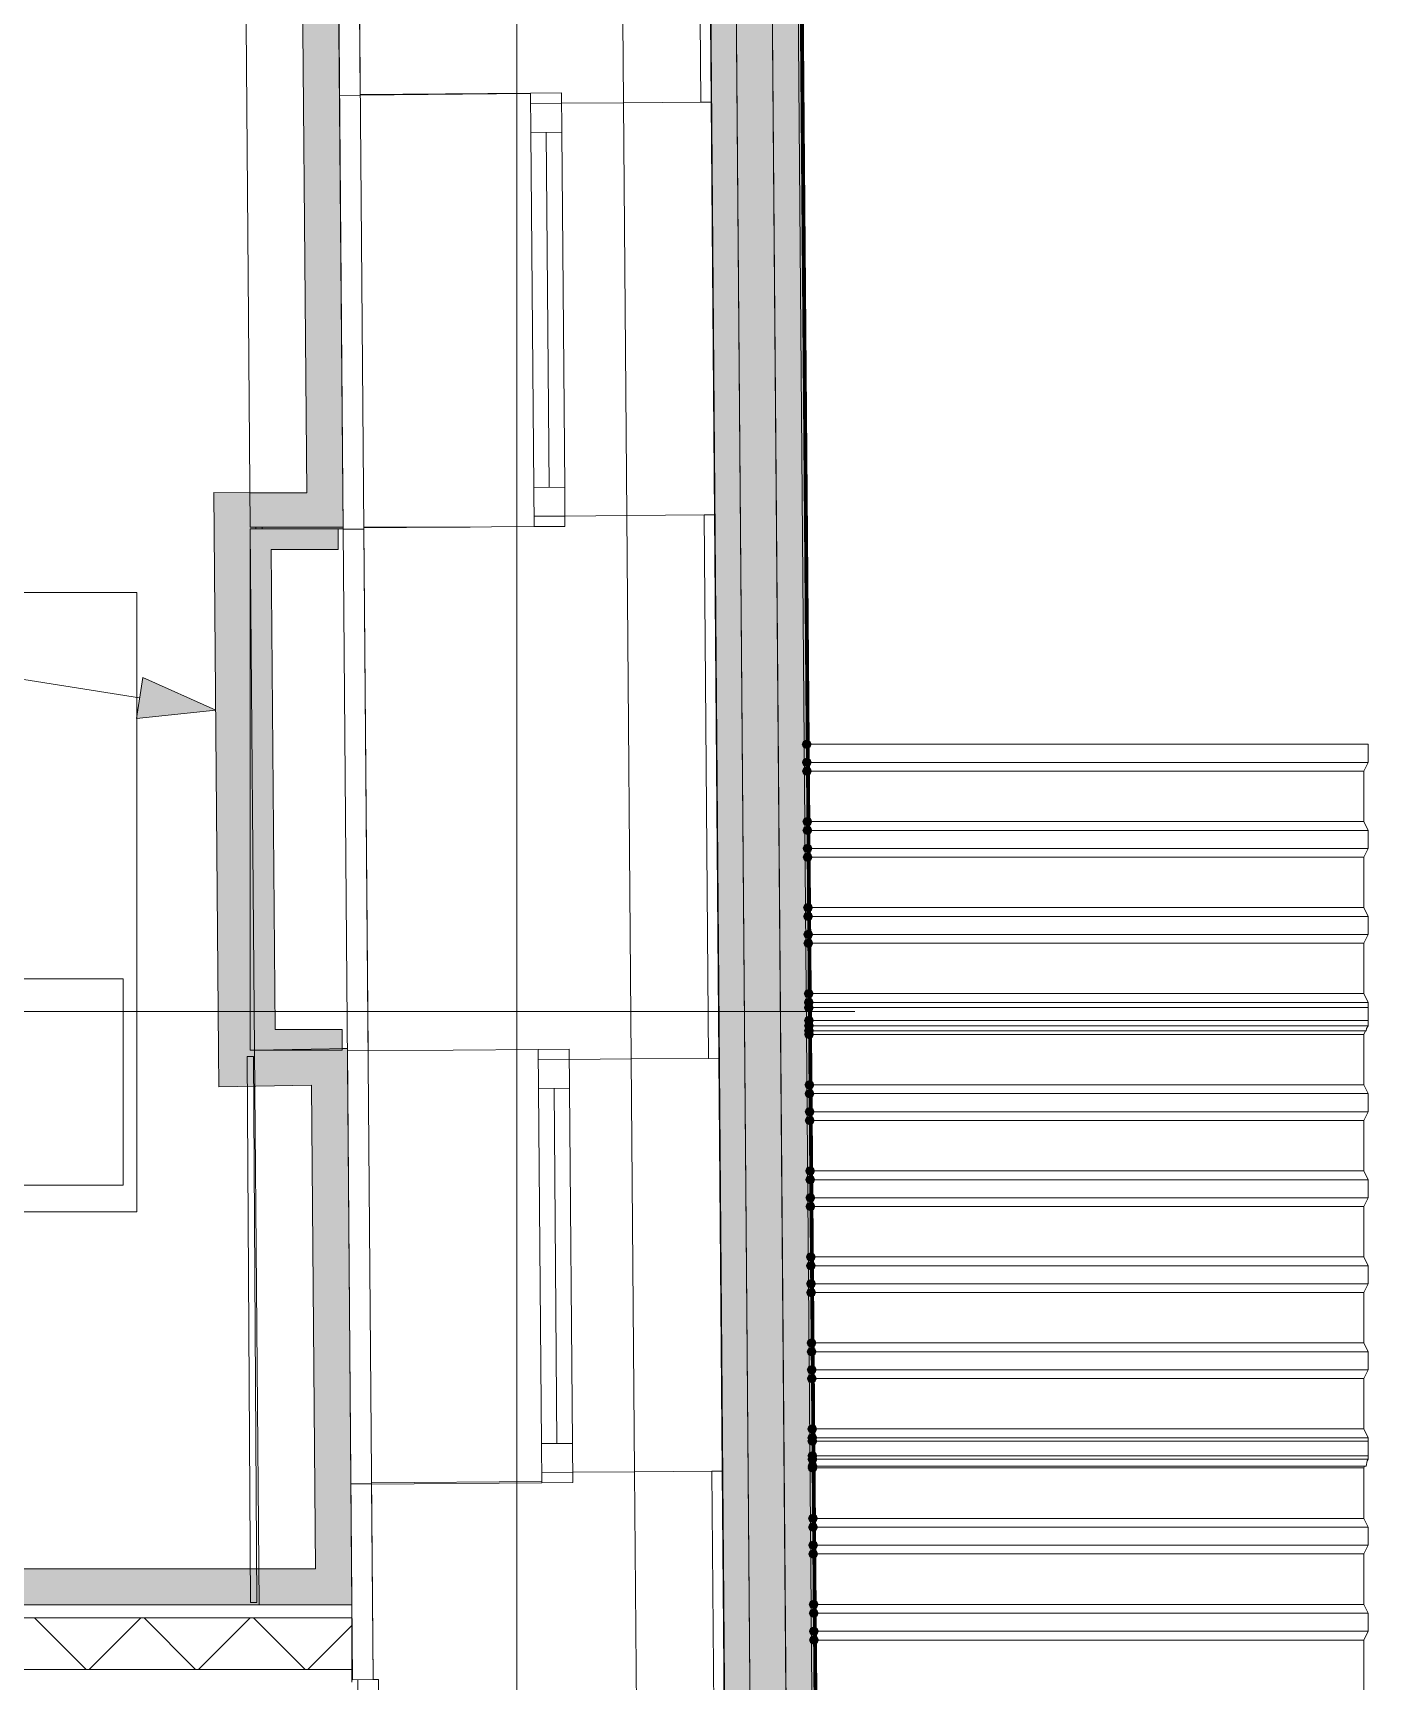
# Model space of a CAD drawing. Header units: millimetres. Extents: x 0 to 1189, y 0 to 841.
# Drawn here: x 847.8 to 873.68, y 404.4 to 436.33 of the extents above; entities that cross this region are included whole.
import ezdxf

# ---------------------------------------------------------------- set-up
doc = ezdxf.new("R2010")
doc.units = ezdxf.units.MM

msp = doc.modelspace()

# ---------------------------------------------------------------- hatches: boundary and pattern name
at = {"true_color": 0x3d3d3d}
h = msp.add_hatch(color=250, dxfattribs=at)
h.dxf.hatch_style = 2
h.paths.add_polyline_path([(860.531315, 487.063515), (862.317317, 487.077515), (862.554318, 457.84447), (862.368318, 457.91947), (862.146317, 457.91747), (861.953317, 457.82247), (861.812317, 457.64847), (861.761317, 457.42747), (861.809317, 457.225469), (861.949317, 457.042469), (862.154317, 456.942469), (862.376318, 456.944469), (862.560318, 457.035469), (863.228319, 374.519343), (863.047319, 374.604343), (862.820318, 374.602343), (862.627318, 374.509343), (862.465318, 374.318343), (862.426318, 374.142342), (861.445316, 374.134342)])
h = msp.add_hatch(color=250, dxfattribs=at)
h.dxf.hatch_style = 2
h.paths.add_polyline_path([(862.561318, 457.013469), (863.230319, 374.518343), (863.188319, 374.537343), (862.521318, 456.993469)])
at = {"true_color": 0xf1d696}
h = msp.add_hatch(color=41, dxfattribs=at)
h.dxf.hatch_style = 2
h.paths.add_polyline_path([(852.885303, 452.874463), (853.585304, 452.874463), (853.803304, 427.415424), (853.103303, 427.418424)])
h = msp.add_hatch(color=41, dxfattribs=at)
h.dxf.hatch_style = 2
h.paths.add_polyline_path([(851.304301, 427.426424), (852.004302, 427.423424), (852.009302, 426.723423)])
h = msp.add_hatch(color=41, dxfattribs=at)
h.dxf.hatch_style = 2
h.paths.add_polyline_path([(852.009302, 426.723423), (851.309301, 426.726423), (851.304301, 427.426424)])
h = msp.add_hatch(color=41, dxfattribs=at)
h.dxf.hatch_style = 2
h.paths.add_polyline_path([(853.103303, 427.418424), (853.109303, 426.718423), (852.009302, 426.723423), (852.004302, 427.423424)])
h = msp.add_hatch(color=41, dxfattribs=at)
h.dxf.hatch_style = 2
h.paths.add_polyline_path([(853.103303, 427.418424), (853.803304, 427.415424), (853.809304, 426.715423)])
h = msp.add_hatch(color=41, dxfattribs=at)
h.dxf.hatch_style = 2
h.paths.add_polyline_path([(853.809304, 426.715423), (853.109303, 426.718423), (853.103303, 427.418424)])
h = msp.add_hatch(color=41, dxfattribs=at)
h.dxf.hatch_style = 2
h.paths.add_polyline_path([(851.309301, 426.726423), (852.009302, 426.723423), (852.091302, 416.622407), (851.391301, 416.609407)])
h = msp.add_hatch(color=7)
h.dxf.hatch_style = 2
h.paths.add_polyline_path([(852.491302, 416.622407), (852.091302, 416.622407), (852.009302, 426.723423), (852.409302, 426.723423)])
h = msp.add_hatch(color=7)
h.dxf.hatch_style = 2
h.paths.add_polyline_path([(853.714304, 426.323422), (852.412302, 426.323422), (852.409302, 426.723423), (853.714304, 426.723423)])
at = {"true_color": 0x0077b0}
h = msp.add_hatch(color=144, dxfattribs=at)
h.dxf.hatch_style = 2
h.paths.add_polyline_path([(851.338301, 423.211417), (849.801298, 423.050417), (849.926298, 423.840418)])
h = msp.add_hatch(color=7)
h.dxf.hatch_style = 2
h.paths.add_polyline_path([(862.787318, 422.637416), (862.723756, 422.610979), (862.697318, 422.547416), (862.723756, 422.483854), (862.787318, 422.457416), (862.800318, 422.457416), (862.863881, 422.483854), (862.890318, 422.547416), (862.863881, 422.610979), (862.800318, 422.637416)])
h = msp.add_hatch(color=7)
h.dxf.hatch_style = 2
h.paths.add_polyline_path([(862.790318, 422.287416), (862.726756, 422.260978), (862.700318, 422.197416), (862.726756, 422.133853), (862.790318, 422.107416), (862.802318, 422.107416), (862.865881, 422.133853), (862.892318, 422.197416), (862.865881, 422.260978), (862.802318, 422.287416)])
h = msp.add_hatch(color=7)
h.dxf.hatch_style = 2
h.paths.add_polyline_path([(862.792318, 422.117416), (862.728756, 422.090978), (862.702318, 422.027415), (862.728756, 421.963853), (862.792318, 421.937415), (862.804318, 421.937415), (862.867881, 421.963853), (862.894318, 422.027415), (862.867881, 422.090978), (862.804318, 422.117416)])
h = msp.add_hatch(color=7)
h.dxf.hatch_style = 2
h.paths.add_polyline_path([(862.800318, 421.140414), (862.736756, 421.113977), (862.710318, 421.050414), (862.736756, 420.986851), (862.800318, 420.960414), (862.812318, 420.960414), (862.875881, 420.986851), (862.902318, 421.050414), (862.875881, 421.113977), (862.812318, 421.140414)])
h = msp.add_hatch(color=7)
h.dxf.hatch_style = 2
h.paths.add_polyline_path([(862.801318, 420.970414), (862.737756, 420.943976), (862.711318, 420.880414), (862.737756, 420.816851), (862.801318, 420.790414), (862.813318, 420.790414), (862.876881, 420.816851), (862.903318, 420.880414), (862.876881, 420.943976), (862.813318, 420.970414)])
h = msp.add_hatch(color=7)
h.dxf.hatch_style = 2
h.paths.add_polyline_path([(862.804318, 420.620413), (862.740756, 420.593976), (862.714318, 420.530413), (862.740756, 420.466851), (862.804318, 420.440413), (862.816318, 420.440413), (862.879881, 420.466851), (862.906318, 420.530413), (862.879881, 420.593976), (862.816318, 420.620413)])
h = msp.add_hatch(color=7)
h.dxf.hatch_style = 2
h.paths.add_polyline_path([(862.805318, 420.450413), (862.741756, 420.423976), (862.715318, 420.360413), (862.741756, 420.29685), (862.805318, 420.270413), (862.817318, 420.270413), (862.880881, 420.29685), (862.907318, 420.360413), (862.880881, 420.423976), (862.817318, 420.450413)])
h = msp.add_hatch(color=7)
h.dxf.hatch_style = 2
h.paths.add_polyline_path([(862.813318, 419.473412), (862.749756, 419.446974), (862.723318, 419.383411), (862.749756, 419.319849), (862.813318, 419.293411), (862.825318, 419.293411), (862.888881, 419.319849), (862.915318, 419.383411), (862.888881, 419.446974), (862.825318, 419.473412)])
h = msp.add_hatch(color=7)
h.dxf.hatch_style = 2
h.paths.add_polyline_path([(862.814318, 419.303411), (862.750756, 419.276974), (862.724318, 419.213411), (862.750756, 419.149849), (862.814318, 419.123411), (862.827318, 419.123411), (862.890881, 419.149849), (862.917318, 419.213411), (862.890881, 419.276974), (862.827318, 419.303411)])
h = msp.add_hatch(color=7)
h.dxf.hatch_style = 2
h.paths.add_polyline_path([(862.817318, 418.953411), (862.753756, 418.926973), (862.727318, 418.863411), (862.753756, 418.799848), (862.817318, 418.77341), (862.829318, 418.77341), (862.892881, 418.799848), (862.919318, 418.863411), (862.892881, 418.926973), (862.829318, 418.953411)])
h = msp.add_hatch(color=7)
h.dxf.hatch_style = 2
h.paths.add_polyline_path([(862.819318, 418.783411), (862.755756, 418.756973), (862.729318, 418.69341), (862.755756, 418.629848), (862.819318, 418.60341), (862.831318, 418.60341), (862.894881, 418.629848), (862.921318, 418.69341), (862.894881, 418.756973), (862.831318, 418.783411)])
h = msp.add_hatch(color=7)
h.dxf.hatch_style = 2
h.paths.add_polyline_path([(862.827318, 417.806409), (862.763756, 417.779971), (862.737318, 417.716409), (862.763756, 417.652846), (862.827318, 417.626409), (862.839318, 417.626409), (862.902881, 417.652846), (862.929318, 417.716409), (862.902881, 417.779971), (862.839318, 417.806409)])
h = msp.add_hatch(color=7)
h.dxf.hatch_style = 2
h.paths.add_polyline_path([(862.840318, 417.456408), (862.903881, 417.482846), (862.930318, 417.546409), (862.903881, 417.609971), (862.840318, 417.636409), (862.828318, 417.636409), (862.764756, 417.609971), (862.738318, 417.546409), (862.764756, 417.482846), (862.828318, 417.456408)])
h = msp.add_hatch(color=7)
h.dxf.hatch_style = 2
h.paths.add_polyline_path([(862.829318, 417.535409), (862.765756, 417.508971), (862.739318, 417.445408), (862.765756, 417.381846), (862.829318, 417.355408), (862.841318, 417.355408), (862.904881, 417.381846), (862.931318, 417.445408), (862.904881, 417.508971), (862.841318, 417.535409)])
h = msp.add_hatch(color=7)
h.dxf.hatch_style = 2
h.paths.add_polyline_path([(862.843318, 417.106408), (862.906881, 417.132845), (862.933318, 417.196408), (862.906881, 417.259971), (862.843318, 417.286408), (862.831318, 417.286408), (862.767756, 417.259971), (862.741318, 417.196408), (862.767756, 417.132845), (862.831318, 417.106408)])
h = msp.add_hatch(color=7)
h.dxf.hatch_style = 2
h.paths.add_polyline_path([(862.832318, 417.185408), (862.768756, 417.158971), (862.742318, 417.095408), (862.768756, 417.031845), (862.832318, 417.005408), (862.844318, 417.005408), (862.907881, 417.031845), (862.934318, 417.095408), (862.907881, 417.158971), (862.844318, 417.185408)])
h = msp.add_hatch(color=7)
h.dxf.hatch_style = 2
h.paths.add_polyline_path([(862.844318, 416.906408), (862.907881, 416.932845), (862.934318, 416.996408), (862.907881, 417.05997), (862.844318, 417.086408), (862.832318, 417.086408), (862.768756, 417.05997), (862.742318, 416.996408), (862.768756, 416.932845), (862.832318, 416.906408)])
h = msp.add_hatch(color=7)
h.dxf.hatch_style = 2
h.paths.add_polyline_path([(853.788304, 416.622407), (852.491302, 416.622407), (852.488302, 417.022408), (853.788304, 417.022408)])
h = msp.add_hatch(color=7)
h.dxf.hatch_style = 2
h.paths.add_polyline_path([(862.833318, 417.015408), (862.769756, 416.98897), (862.743318, 416.925408), (862.769756, 416.861845), (862.833318, 416.835408), (862.845318, 416.835408), (862.908881, 416.861845), (862.935318, 416.925408), (862.908881, 416.98897), (862.845318, 417.015408)])
at = {"true_color": 0xf1d696}
h = msp.add_hatch(color=41, dxfattribs=at)
h.dxf.hatch_style = 2
h.paths.add_polyline_path([(852.091302, 416.622407), (851.397301, 415.909406), (851.391301, 416.609407)])
h = msp.add_hatch(color=41, dxfattribs=at)
h.dxf.hatch_style = 2
h.paths.add_polyline_path([(852.091302, 416.622407), (852.097302, 415.922406), (851.397301, 415.909406)])
h = msp.add_hatch(color=41, dxfattribs=at)
h.dxf.hatch_style = 2
h.paths.add_polyline_path([(852.091302, 416.622407), (853.191303, 416.643407), (853.196303, 415.943406), (852.097302, 415.922406)])
h = msp.add_hatch(color=41, dxfattribs=at)
h.dxf.hatch_style = 2
h.paths.add_polyline_path([(853.191303, 416.643407), (853.891305, 416.656407), (853.196303, 415.943406)])
h = msp.add_hatch(color=41, dxfattribs=at)
h.dxf.hatch_style = 2
h.paths.add_polyline_path([(853.891305, 416.656407), (853.896305, 415.956406), (853.196303, 415.943406)])
h = msp.add_hatch(color=41, dxfattribs=at)
h.dxf.hatch_style = 2
h.paths.add_polyline_path([(853.196303, 415.943406), (853.896305, 415.956406), (853.972305, 406.571392), (853.272304, 406.571392)])
h = msp.add_hatch(color=7)
h.dxf.hatch_style = 2
h.paths.add_polyline_path([(862.841318, 416.038406), (862.777756, 416.011969), (862.751318, 415.948406), (862.777756, 415.884844), (862.841318, 415.858406), (862.853318, 415.858406), (862.916881, 415.884844), (862.943318, 415.948406), (862.916881, 416.011969), (862.853318, 416.038406)])
h = msp.add_hatch(color=7)
h.dxf.hatch_style = 2
h.paths.add_polyline_path([(862.842318, 415.868406), (862.778756, 415.841969), (862.752318, 415.778406), (862.778756, 415.714843), (862.842318, 415.688406), (862.854318, 415.688406), (862.917881, 415.714843), (862.944318, 415.778406), (862.917881, 415.841969), (862.854318, 415.868406)])
h = msp.add_hatch(color=7)
h.dxf.hatch_style = 2
h.paths.add_polyline_path([(862.845318, 415.518406), (862.781756, 415.491968), (862.755318, 415.428405), (862.781756, 415.364843), (862.845318, 415.338405), (862.857318, 415.338405), (862.920881, 415.364843), (862.947318, 415.428405), (862.920881, 415.491968), (862.857318, 415.518406)])
h = msp.add_hatch(color=7)
h.dxf.hatch_style = 2
h.paths.add_polyline_path([(862.846318, 415.348405), (862.782756, 415.321968), (862.756318, 415.258405), (862.782756, 415.194843), (862.846318, 415.168405), (862.859318, 415.168405), (862.922881, 415.194843), (862.949318, 415.258405), (862.922881, 415.321968), (862.859318, 415.348405)])
h = msp.add_hatch(color=7)
h.dxf.hatch_style = 2
h.paths.add_polyline_path([(862.854318, 414.371404), (862.790756, 414.344966), (862.764318, 414.281404), (862.790756, 414.217841), (862.854318, 414.191403), (862.866318, 414.191403), (862.929881, 414.217841), (862.956318, 414.281404), (862.929881, 414.344966), (862.866318, 414.371404)])
h = msp.add_hatch(color=7)
h.dxf.hatch_style = 2
h.paths.add_polyline_path([(862.856318, 414.201404), (862.792756, 414.174966), (862.766318, 414.111403), (862.792756, 414.047841), (862.856318, 414.021403), (862.868318, 414.021403), (862.931881, 414.047841), (862.958318, 414.111403), (862.931881, 414.174966), (862.868318, 414.201404)])
h = msp.add_hatch(color=7)
h.dxf.hatch_style = 2
h.paths.add_polyline_path([(862.859318, 413.851403), (862.795756, 413.824965), (862.769318, 413.761403), (862.795756, 413.69784), (862.859318, 413.671403), (862.871318, 413.671403), (862.934881, 413.69784), (862.961318, 413.761403), (862.934881, 413.824965), (862.871318, 413.851403)])
h = msp.add_hatch(color=7)
h.dxf.hatch_style = 2
h.paths.add_polyline_path([(862.860318, 413.681403), (862.796756, 413.654965), (862.770318, 413.591403), (862.796756, 413.52784), (862.860318, 413.501402), (862.872318, 413.501402), (862.935881, 413.52784), (862.962318, 413.591403), (862.935881, 413.654965), (862.872318, 413.681403)])
h = msp.add_hatch(color=7)
h.dxf.hatch_style = 2
h.paths.add_polyline_path([(862.868318, 412.704401), (862.804756, 412.677964), (862.778318, 412.614401), (862.804756, 412.550838), (862.868318, 412.524401), (862.880318, 412.524401), (862.943881, 412.550838), (862.970318, 412.614401), (862.943881, 412.677964), (862.880318, 412.704401)])
h = msp.add_hatch(color=7)
h.dxf.hatch_style = 2
h.paths.add_polyline_path([(862.869318, 412.534401), (862.805756, 412.507963), (862.779318, 412.444401), (862.805756, 412.380838), (862.869318, 412.354401), (862.881318, 412.354401), (862.944881, 412.380838), (862.971318, 412.444401), (862.944881, 412.507963), (862.881318, 412.534401)])
h = msp.add_hatch(color=7)
h.dxf.hatch_style = 2
h.paths.add_polyline_path([(862.872318, 412.1844), (862.808756, 412.157963), (862.782318, 412.0944), (862.808756, 412.030838), (862.872318, 412.0044), (862.884318, 412.0044), (862.947881, 412.030838), (862.974318, 412.0944), (862.947881, 412.157963), (862.884318, 412.1844)])
h = msp.add_hatch(color=7)
h.dxf.hatch_style = 2
h.paths.add_polyline_path([(862.873318, 412.0144), (862.809756, 411.987963), (862.783318, 411.9244), (862.809756, 411.860837), (862.873318, 411.8344), (862.886318, 411.8344), (862.949881, 411.860837), (862.976318, 411.9244), (862.949881, 411.987963), (862.886318, 412.0144)])
h = msp.add_hatch(color=7)
h.dxf.hatch_style = 2
h.paths.add_polyline_path([(862.881318, 411.037399), (862.817756, 411.010961), (862.791318, 410.947399), (862.817756, 410.883836), (862.881318, 410.857398), (862.893318, 410.857398), (862.956881, 410.883836), (862.983318, 410.947399), (862.956881, 411.010961), (862.893318, 411.037399)])
h = msp.add_hatch(color=7)
h.dxf.hatch_style = 2
h.paths.add_polyline_path([(862.883318, 410.867398), (862.819756, 410.840961), (862.793318, 410.777398), (862.819756, 410.713836), (862.883318, 410.687398), (862.895318, 410.687398), (862.958881, 410.713836), (862.985318, 410.777398), (862.958881, 410.840961), (862.895318, 410.867398)])
h = msp.add_hatch(color=7)
h.dxf.hatch_style = 2
h.paths.add_polyline_path([(862.885318, 410.517398), (862.821756, 410.49096), (862.795318, 410.427398), (862.821756, 410.363835), (862.885318, 410.337398), (862.898318, 410.337398), (862.961881, 410.363835), (862.988318, 410.427398), (862.961881, 410.49096), (862.898318, 410.517398)])
h = msp.add_hatch(color=7)
h.dxf.hatch_style = 2
h.paths.add_polyline_path([(862.887318, 410.347398), (862.823756, 410.32096), (862.797318, 410.257397), (862.823756, 410.193835), (862.887318, 410.167397), (862.899318, 410.167397), (862.962881, 410.193835), (862.989318, 410.257397), (862.962881, 410.32096), (862.899318, 410.347398)])
h = msp.add_hatch(color=7)
h.dxf.hatch_style = 2
h.paths.add_polyline_path([(862.895318, 409.370396), (862.831756, 409.343959), (862.805318, 409.280396), (862.831756, 409.216833), (862.895318, 409.190396), (862.907318, 409.190396), (862.970881, 409.216833), (862.997318, 409.280396), (862.970881, 409.343959), (862.907318, 409.370396)])
h = msp.add_hatch(color=7)
h.dxf.hatch_style = 2
h.paths.add_polyline_path([(862.908318, 409.020396), (862.971881, 409.046833), (862.998318, 409.110396), (862.971881, 409.173958), (862.908318, 409.200396), (862.896318, 409.200396), (862.832756, 409.173958), (862.806318, 409.110396), (862.832756, 409.046833), (862.896318, 409.020396)])
h = msp.add_hatch(color=7)
h.dxf.hatch_style = 2
h.paths.add_polyline_path([(862.897318, 409.135396), (862.833756, 409.108958), (862.807318, 409.045396), (862.833756, 408.981833), (862.897318, 408.955395), (862.909318, 408.955395), (862.972881, 408.981833), (862.999318, 409.045396), (862.972881, 409.108958), (862.909318, 409.135396)])
h = msp.add_hatch(color=7)
h.dxf.hatch_style = 2
h.paths.add_polyline_path([(862.911318, 408.670395), (862.974881, 408.696833), (863.001318, 408.760395), (862.974881, 408.823958), (862.911318, 408.850395), (862.899318, 408.850395), (862.835756, 408.823958), (862.809318, 408.760395), (862.835756, 408.696833), (862.899318, 408.670395)])
h = msp.add_hatch(color=7)
h.dxf.hatch_style = 2
h.paths.add_polyline_path([(862.899318, 408.785395), (862.835756, 408.758958), (862.809318, 408.695395), (862.835756, 408.631832), (862.899318, 408.605395), (862.912318, 408.605395), (862.975881, 408.631832), (863.002318, 408.695395), (862.975881, 408.758958), (862.912318, 408.785395)])
h = msp.add_hatch(color=7)
h.dxf.hatch_style = 2
h.paths.add_polyline_path([(862.913318, 408.470395), (862.976881, 408.496832), (863.003318, 408.560395), (862.976881, 408.623957), (862.913318, 408.650395), (862.901318, 408.650395), (862.837756, 408.623957), (862.811318, 408.560395), (862.837756, 408.496832), (862.901318, 408.470395)])
h = msp.add_hatch(color=7)
h.dxf.hatch_style = 2
h.paths.add_polyline_path([(862.901318, 408.615395), (862.837756, 408.588957), (862.811318, 408.525395), (862.837756, 408.461832), (862.901318, 408.435395), (862.913318, 408.435395), (862.976881, 408.461832), (863.003318, 408.525395), (862.976881, 408.588957), (862.913318, 408.615395)])
h = msp.add_hatch(color=7)
h.dxf.hatch_style = 2
h.paths.add_polyline_path([(862.909318, 407.638393), (862.845756, 407.611956), (862.819318, 407.548393), (862.845756, 407.484831), (862.909318, 407.458393), (862.921318, 407.458393), (862.984881, 407.484831), (863.011318, 407.548393), (862.984881, 407.611956), (862.921318, 407.638393)])
h = msp.add_hatch(color=7)
h.dxf.hatch_style = 2
h.paths.add_polyline_path([(862.910318, 407.468393), (862.846756, 407.441956), (862.820318, 407.378393), (862.846756, 407.31483), (862.910318, 407.288393), (862.922318, 407.288393), (862.985881, 407.31483), (863.012318, 407.378393), (862.985881, 407.441956), (862.922318, 407.468393)])
h = msp.add_hatch(color=7)
h.dxf.hatch_style = 2
h.paths.add_polyline_path([(862.913318, 407.118393), (862.849756, 407.091955), (862.823318, 407.028393), (862.849756, 406.96483), (862.913318, 406.938392), (862.925318, 406.938392), (862.988881, 406.96483), (863.015318, 407.028393), (862.988881, 407.091955), (862.925318, 407.118393)])
h = msp.add_hatch(color=7)
h.dxf.hatch_style = 2
h.paths.add_polyline_path([(862.914318, 406.948392), (862.850756, 406.921955), (862.824318, 406.858392), (862.850756, 406.79483), (862.914318, 406.768392), (862.926318, 406.768392), (862.989881, 406.79483), (863.016318, 406.858392), (862.989881, 406.921955), (862.926318, 406.948392)])
h = msp.add_hatch(color=41, dxfattribs=at)
h.dxf.hatch_style = 2
h.paths.add_polyline_path([(853.272304, 406.571392), (853.278304, 405.871391), (795.727216, 405.871391), (795.727216, 406.571392)])
h = msp.add_hatch(color=41, dxfattribs=at)
h.dxf.hatch_style = 2
h.paths.add_polyline_path([(853.272304, 406.571392), (853.972305, 406.571392), (853.978305, 405.871391)])
h = msp.add_hatch(color=41, dxfattribs=at)
h.dxf.hatch_style = 2
h.paths.add_polyline_path([(853.978305, 405.871391), (853.278304, 405.871391), (853.272304, 406.571392)])
h = msp.add_hatch(color=7)
h.dxf.hatch_style = 2
h.paths.add_polyline_path([(862.922318, 405.971391), (862.858756, 405.944953), (862.832318, 405.881391), (862.858756, 405.817828), (862.922318, 405.791391), (862.934318, 405.791391), (862.997881, 405.817828), (863.024319, 405.881391), (862.997881, 405.944953), (862.934318, 405.971391)])
h = msp.add_hatch(color=7)
h.dxf.hatch_style = 2
h.paths.add_polyline_path([(862.924318, 405.801391), (862.860756, 405.774953), (862.834318, 405.711391), (862.860756, 405.647828), (862.924318, 405.62139), (862.936318, 405.62139), (862.999881, 405.647828), (863.026319, 405.711391), (862.999881, 405.774953), (862.936318, 405.801391)])
h = msp.add_hatch(color=7)
h.dxf.hatch_style = 2
h.paths.add_polyline_path([(862.926318, 405.45139), (862.862756, 405.424953), (862.836318, 405.36139), (862.862756, 405.297827), (862.926318, 405.27139), (862.939318, 405.27139), (863.002881, 405.297827), (863.029319, 405.36139), (863.002881, 405.424953), (862.939318, 405.45139)])
h = msp.add_hatch(color=7)
h.dxf.hatch_style = 2
h.paths.add_polyline_path([(862.928318, 405.28139), (862.864756, 405.254952), (862.838318, 405.19139), (862.864756, 405.127827), (862.928318, 405.10139), (862.940318, 405.10139), (863.003881, 405.127827), (863.030319, 405.19139), (863.003881, 405.254952), (862.940318, 405.28139)])

# ---------------------------------------------------------------- linework, layer by layer
at = {"color": 7, "lineweight": 0}
for points in [[(857.17331, 237.628134), (857.17331, 717.840867)], [(859.968314, 617.281714), (861.935317, 374.135342)], [(853.307304, 488.800517), (853.990305, 404.421389)], [(854.390305, 404.424389), (853.707304, 488.803517)], [(861.435316, 374.132342), (860.513315, 488.071516)], [(860.531315, 487.063515), (861.445316, 374.132342)], [(860.531315, 487.063515), (861.445316, 374.132342)], [(861.935317, 374.135342), (861.021315, 487.066515)], [(861.964317, 457.032469), (862.632318, 374.512343)], [(862.631318, 374.512343), (861.964317, 457.032469)], [(862.521318, 456.993469), (863.188319, 374.537343)], [(862.524318, 456.995469), (863.191319, 374.536343)], [(862.528318, 456.997469), (863.195319, 374.534343)], [(862.545318, 456.997469), (863.212319, 374.526343)], [(862.548318, 457.028469), (863.215319, 374.525343)], [(862.550318, 456.997469), (863.217319, 374.524343)], [(862.551318, 456.997469), (863.218319, 374.523343)], [(862.560318, 457.035469), (863.228319, 374.519343)], [(862.563318, 457.014469), (863.230319, 374.518343)], [(862.464318, 456.987469), (863.131319, 374.564343)], [(862.509318, 456.988469), (863.176319, 374.543343)], [(851.792301, 453.574464), (852.009302, 426.755423)], [(853.803304, 427.415424), (853.579304, 453.574464)], [(852.885303, 452.874463), (853.103303, 427.418424)], [(854.060305, 445.178451), (854.141305, 435.138435)], [(859.243313, 434.980435), (859.158313, 445.419451)], [(860.658315, 445.431451), (860.743315, 434.992435)], [(860.743315, 434.992435), (860.658315, 445.431451)], [(860.943315, 434.993435), (860.858315, 445.433451)], [(854.141305, 435.118435), (853.741304, 435.115435)], [(854.141305, 435.138435), (857.44131, 435.165436)], [(857.44131, 435.155436), (854.141305, 435.128435)], [(857.44131, 435.165436), (858.041311, 435.170436)], [(858.041311, 435.170436), (857.44131, 435.165436)], [(857.44731, 434.405434), (857.44131, 435.165436)], [(857.44131, 435.165436), (857.44731, 434.405434)], [(857.44331, 434.965435), (858.043311, 434.970435)], [(858.041311, 435.170436), (858.047311, 434.410434)], [(858.047311, 434.410434), (858.041311, 435.170436)], [(858.043311, 434.970435), (859.243313, 434.980435)], [(859.243313, 434.980435), (860.743315, 434.992435)], [(859.243313, 434.980435), (859.307313, 426.980423)], [(860.743315, 434.992435), (860.943315, 434.993435)], [(861.007315, 426.994423), (860.943315, 434.993435)], [(860.943315, 434.993435), (861.007315, 426.994423)], [(858.047311, 434.410434), (857.44731, 434.405434)], [(857.50331, 427.525424), (857.44731, 434.405434)], [(857.74731, 434.408434), (857.803311, 427.528424)], [(858.047311, 434.410434), (858.103311, 427.530424)], [(851.304301, 427.426424), (852.004302, 427.423424)], [(851.304301, 427.426424), (851.391301, 416.609407)], [(853.103303, 427.418424), (852.004302, 427.423424)], [(853.809304, 426.715423), (853.803304, 427.415424)], [(858.103311, 427.530424), (857.50331, 427.525424)], [(857.50331, 427.525424), (857.50931, 426.765423)], [(857.50331, 427.525424), (857.50931, 426.765423)], [(858.109311, 426.770423), (858.103311, 427.530424)], [(858.109311, 426.770423), (858.103311, 427.530424)], [(859.307313, 426.980423), (858.107311, 426.970423)], [(860.807315, 426.992423), (859.307313, 426.980423)], [(859.393313, 416.450407), (859.307313, 426.980423)], [(861.007315, 426.994423), (860.807315, 426.992423)], [(860.807315, 426.992423), (860.892315, 416.462407)], [(860.892315, 416.462407), (860.807315, 426.992423)], [(861.092316, 416.464407), (861.007315, 426.994423)], [(852.009302, 426.755423), (853.809304, 426.755423)], [(852.009302, 426.723423), (852.091302, 416.622407)], [(853.714304, 426.723423), (852.009302, 426.723423)], [(852.091302, 416.622407), (852.009302, 426.723423)], [(852.009302, 426.723423), (853.809304, 426.715423)], [(852.009302, 416.622407), (852.009302, 426.721423)], [(852.118302, 426.724423), (852.117302, 426.755423)], [(852.238302, 426.725423), (852.118302, 426.724423)], [(852.237302, 426.755423), (852.238302, 426.725423)], [(853.714304, 426.323422), (853.714304, 426.723423)], [(853.714304, 426.721423), (853.809304, 426.721423)], [(853.809304, 426.715423), (854.209305, 426.719423)], [(857.50931, 426.765423), (854.209305, 426.739423)], [(854.209305, 426.755423), (856.273308, 426.755423)], [(854.209305, 426.739423), (854.291305, 416.609407)], [(857.50731, 426.965423), (858.107311, 426.970423)], [(857.50931, 426.765423), (858.109311, 426.770423)], [(857.50931, 426.765423), (858.109311, 426.770423)], [(852.488302, 417.022408), (852.412302, 426.323422)], [(852.412302, 426.323422), (853.714304, 426.323422)], [(862.743318, 422.547416), (862.787318, 422.547416)], [(862.806318, 422.547416), (862.824318, 422.547416)], [(862.841318, 422.547416), (873.675335, 422.547416)], [(873.675335, 422.547416), (873.675335, 422.197416)], [(862.746318, 422.197416), (862.790318, 422.197416)], [(862.809318, 422.197416), (862.827318, 422.197416)], [(862.844318, 422.197416), (873.675335, 422.197416)], [(873.675335, 422.197416), (873.591335, 422.027415)], [(862.747318, 422.027415), (862.792318, 422.027415)], [(862.810318, 422.027415), (862.828318, 422.027415)], [(862.845318, 422.027415), (873.591335, 422.027415)], [(873.591335, 422.027415), (873.591335, 421.050414)], [(862.755318, 421.050414), (862.800318, 421.050414)], [(862.818318, 421.050414), (862.836318, 421.050414)], [(862.853318, 421.050414), (873.591335, 421.050414)], [(873.591335, 421.050414), (873.675335, 420.880414)], [(862.756318, 420.880414), (862.801318, 420.880414)], [(862.820318, 420.880414), (862.837318, 420.880414)], [(862.855318, 420.880414), (873.675335, 420.880414)], [(873.675335, 420.880414), (873.675335, 420.530413)], [(862.759318, 420.530413), (862.804318, 420.530413)], [(862.760318, 420.360413), (862.805318, 420.360413)], [(862.823318, 420.530413), (862.840318, 420.530413)], [(862.824318, 420.360413), (862.841318, 420.360413)], [(862.858318, 420.530413), (873.675335, 420.530413)], [(862.859318, 420.360413), (873.591335, 420.360413)], [(873.675335, 420.530413), (873.591335, 420.360413)], [(873.591335, 420.360413), (873.591335, 419.383411)], [(862.768318, 419.383411), (862.813318, 419.383411)], [(862.832318, 419.383411), (862.849318, 419.383411)], [(862.867318, 419.383411), (873.591335, 419.383411)], [(873.591335, 419.383411), (873.675335, 419.213411)], [(862.770318, 419.213411), (862.814318, 419.213411)], [(862.833318, 419.213411), (862.851318, 419.213411)], [(862.868318, 419.213411), (873.675335, 419.213411)], [(873.675335, 419.213411), (873.675335, 418.863411)], [(862.773318, 418.863411), (862.817318, 418.863411)], [(862.774318, 418.69341), (862.819318, 418.69341)], [(862.836318, 418.863411), (862.854318, 418.863411)], [(862.837318, 418.69341), (862.855318, 418.69341)], [(862.871318, 418.863411), (873.675335, 418.863411)], [(862.872318, 418.69341), (873.591335, 418.69341)], [(873.675335, 418.863411), (873.591335, 418.69341)], [(873.591335, 418.69341), (873.591335, 417.716409)], [(862.782318, 417.716409), (862.827318, 417.716409)], [(862.845318, 417.716409), (862.863318, 417.716409)], [(862.880318, 417.716409), (873.591335, 417.716409)], [(873.591335, 417.716409), (873.675335, 417.546409)], [(862.828318, 417.546409), (862.783318, 417.546409)], [(862.784318, 417.445408), (862.829318, 417.445408)], [(862.864318, 417.546409), (862.847318, 417.546409)], [(862.848318, 417.445408), (862.865318, 417.445408)], [(873.675335, 417.546409), (862.882318, 417.546409)], [(862.883318, 417.445408), (873.675335, 417.445408)], [(873.675335, 417.546409), (873.675335, 417.196408)], [(873.675335, 417.445408), (873.675335, 417.095408)], [(202.529309, 417.371408), (863.72632, 417.371408)], [(862.831318, 417.196408), (862.786318, 417.196408)], [(862.787318, 417.095408), (862.832318, 417.095408)], [(862.867318, 417.196408), (862.850318, 417.196408)], [(862.850318, 417.095408), (862.868318, 417.095408)], [(873.675335, 417.196408), (862.885318, 417.196408)], [(862.885318, 417.095408), (873.675335, 417.095408)], [(873.675335, 417.095408), (873.648335, 417.040408)], [(853.788304, 417.022408), (852.488302, 417.022408)], [(853.788304, 416.622407), (853.788304, 417.022408)], [(862.832318, 416.996408), (862.788318, 416.996408)], [(862.788318, 416.925408), (862.833318, 416.925408)], [(862.869318, 416.996408), (862.851318, 416.996408)], [(862.852318, 416.925408), (862.869318, 416.925408)], [(873.640335, 416.996408), (862.886318, 416.996408)], [(862.887318, 416.925408), (873.591335, 416.925408)], [(873.626335, 416.996408), (873.591335, 416.925408)], [(873.591335, 416.925408), (873.591335, 415.948406)], [(873.648335, 417.040408), (873.640335, 416.996408)], [(851.397301, 415.909406), (851.391301, 416.609407)], [(852.016302, 405.919391), (851.949302, 416.497407)], [(852.069302, 416.497407), (851.949302, 416.497407)], [(852.091302, 416.622407), (852.009302, 416.622407)], [(852.069302, 416.497407), (852.136302, 405.920391)], [(853.191303, 416.643407), (852.091302, 416.622407)], [(852.091302, 416.622407), (852.178302, 405.871391)], [(852.091302, 416.622407), (853.788304, 416.622407)], [(853.891305, 416.656407), (853.191303, 416.643407)], [(853.891305, 416.656407), (853.788304, 416.656407)], [(853.972305, 406.571392), (853.891305, 416.656407)], [(854.291305, 416.619407), (853.891305, 416.616407)], [(854.291305, 416.609407), (857.59131, 416.636407)], [(857.59131, 416.636407), (858.191311, 416.641407)], [(858.191311, 416.641407), (857.59131, 416.636407)], [(857.59731, 415.876406), (857.59131, 416.636407)], [(857.59131, 416.636407), (857.59731, 415.876406)], [(857.59331, 416.436407), (858.193311, 416.441407)], [(858.191311, 416.641407), (858.197311, 415.881406)], [(858.197311, 415.881406), (858.191311, 416.641407)], [(858.193311, 416.441407), (859.393313, 416.450407)], [(859.393313, 416.450407), (860.892315, 416.462407)], [(859.393313, 416.450407), (859.457313, 408.451395)], [(860.892315, 416.462407), (861.092316, 416.464407)], [(861.157316, 408.464395), (861.092316, 416.464407)], [(861.092316, 416.464407), (861.157316, 408.464395)], [(851.397301, 415.909406), (853.196303, 415.943406)], [(853.196303, 415.943406), (853.272304, 406.571392)], [(858.197311, 415.881406), (857.59731, 415.876406)], [(857.65331, 408.996396), (857.59731, 415.876406)], [(857.897311, 415.878406), (857.953311, 408.998396)], [(858.197311, 415.881406), (858.253311, 409.001396)], [(862.796318, 415.948406), (862.841318, 415.948406)], [(862.860318, 415.948406), (862.877318, 415.948406)], [(862.895318, 415.948406), (873.591335, 415.948406)], [(873.591335, 415.948406), (873.675335, 415.778406)], [(862.798318, 415.778406), (862.842318, 415.778406)], [(862.861318, 415.778406), (862.879318, 415.778406)], [(862.896318, 415.778406), (873.675335, 415.778406)], [(873.675335, 415.778406), (873.675335, 415.428405)], [(862.800318, 415.428405), (862.845318, 415.428405)], [(862.802318, 415.258405), (862.846318, 415.258405)], [(862.864318, 415.428405), (862.881318, 415.428405)], [(862.865318, 415.258405), (862.883318, 415.258405)], [(862.899318, 415.428405), (873.675335, 415.428405)], [(862.900318, 415.258405), (873.591335, 415.258405)], [(873.675335, 415.428405), (873.591335, 415.258405)], [(873.591335, 415.258405), (873.591335, 414.281404)], [(862.810318, 414.281404), (862.854318, 414.281404)], [(862.873318, 414.281404), (862.891318, 414.281404)], [(862.908318, 414.281404), (873.591335, 414.281404)], [(873.591335, 414.281404), (873.675335, 414.111403)], [(862.811318, 414.111403), (862.856318, 414.111403)], [(862.875318, 414.111403), (862.892318, 414.111403)], [(862.910318, 414.111403), (873.675335, 414.111403)], [(873.675335, 414.111403), (873.675335, 413.761403)], [(862.814318, 413.761403), (862.859318, 413.761403)], [(862.815318, 413.591403), (862.860318, 413.591403)], [(862.877318, 413.761403), (862.895318, 413.761403)], [(862.879318, 413.591403), (862.896318, 413.591403)], [(862.912318, 413.761403), (873.675335, 413.761403)], [(862.914318, 413.591403), (873.591335, 413.591403)], [(873.675335, 413.761403), (873.591335, 413.591403)], [(873.591335, 413.591403), (873.591335, 412.614401)], [(862.823318, 412.614401), (862.868318, 412.614401)], [(862.887318, 412.614401), (862.904318, 412.614401)], [(862.922318, 412.614401), (873.591335, 412.614401)], [(873.591335, 412.614401), (873.675335, 412.444401)], [(862.824318, 412.444401), (862.869318, 412.444401)], [(862.888318, 412.444401), (862.905318, 412.444401)], [(862.923318, 412.444401), (873.675335, 412.444401)], [(873.675335, 412.444401), (873.675335, 412.0944)], [(862.827318, 412.0944), (862.872318, 412.0944)], [(862.891318, 412.0944), (862.908318, 412.0944)], [(862.926318, 412.0944), (873.675335, 412.0944)], [(873.675335, 412.0944), (873.591335, 411.9244)], [(862.829318, 411.9244), (862.873318, 411.9244)], [(862.892318, 411.9244), (862.910318, 411.9244)], [(862.927318, 411.9244), (873.591335, 411.9244)], [(873.591335, 411.9244), (873.591335, 410.947399)], [(862.837318, 410.947399), (862.881318, 410.947399)], [(862.838318, 410.777398), (862.883318, 410.777398)], [(862.900318, 410.947399), (862.918318, 410.947399)], [(862.901318, 410.777398), (862.919318, 410.777398)], [(862.935318, 410.947399), (873.591335, 410.947399)], [(862.936318, 410.777398), (873.675335, 410.777398)], [(873.591335, 410.947399), (873.675335, 410.777398)], [(873.675335, 410.777398), (873.675335, 410.427398)], [(862.841318, 410.427398), (862.885318, 410.427398)], [(862.904318, 410.427398), (862.922318, 410.427398)], [(862.939318, 410.427398), (873.675335, 410.427398)], [(873.675335, 410.427398), (873.591335, 410.257397)], [(862.842318, 410.257397), (862.887318, 410.257397)], [(862.906318, 410.257397), (862.923318, 410.257397)], [(862.941318, 410.257397), (873.591335, 410.257397)], [(873.591335, 410.257397), (873.591335, 409.280396)], [(862.850318, 409.280396), (862.895318, 409.280396)], [(862.896318, 409.110396), (862.851318, 409.110396)], [(862.914318, 409.280396), (862.931318, 409.280396)], [(862.932318, 409.110396), (862.915318, 409.110396)], [(862.949318, 409.280396), (873.591335, 409.280396)], [(873.675335, 409.110396), (862.950318, 409.110396)], [(873.591335, 409.280396), (873.675335, 409.110396)], [(873.675335, 409.110396), (873.675335, 408.760395)], [(858.253311, 409.001396), (857.65331, 408.996396)], [(857.65331, 408.996396), (857.65931, 408.236394)], [(857.65331, 408.996396), (857.65931, 408.236394)], [(858.259311, 408.241394), (858.253311, 409.001396)], [(858.259311, 408.241394), (858.253311, 409.001396)], [(862.852318, 409.045396), (862.897318, 409.045396)], [(862.915318, 409.045396), (862.933318, 409.045396)], [(862.950318, 409.045396), (873.675335, 409.045396)], [(873.675335, 409.045396), (873.675335, 408.695395)], [(859.457313, 408.451395), (858.257311, 408.441395)], [(860.957315, 408.463395), (859.457313, 408.451395)], [(859.544313, 397.781378), (859.457313, 408.451395)], [(861.157316, 408.464395), (860.957315, 408.463395)], [(860.957315, 408.463395), (861.043315, 397.793378)], [(861.043315, 397.793378), (860.957315, 408.463395)], [(861.243316, 397.795378), (861.157316, 408.464395)], [(862.899318, 408.760395), (862.854318, 408.760395)], [(862.855318, 408.695395), (862.899318, 408.695395)], [(862.901318, 408.560395), (862.856318, 408.560395)], [(862.856318, 408.525395), (862.901318, 408.525395)], [(862.935318, 408.760395), (862.918318, 408.760395)], [(862.918318, 408.695395), (862.936318, 408.695395)], [(862.937318, 408.560395), (862.919318, 408.560395)], [(862.920318, 408.525395), (862.937318, 408.525395)], [(873.675335, 408.760395), (862.953318, 408.760395)], [(862.953318, 408.695395), (873.675335, 408.695395)], [(873.640335, 408.560395), (862.954318, 408.560395)], [(862.955318, 408.525395), (873.591335, 408.525395)], [(873.608335, 408.560395), (873.591335, 408.525395)], [(873.591335, 408.525395), (873.591335, 407.548393)], [(873.657335, 408.660395), (873.640335, 408.560395)], [(873.675335, 408.695395), (873.657335, 408.660395)], [(853.959305, 408.216394), (854.359305, 408.219394)], [(854.359305, 408.237394), (857.65931, 408.263394)], [(857.65931, 408.236394), (854.359305, 408.209394)], [(854.359305, 408.209394), (854.390305, 404.424389)], [(857.65731, 408.436395), (858.257311, 408.441395)], [(857.65931, 408.236394), (858.259311, 408.241394)], [(857.65931, 408.236394), (858.259311, 408.241394)], [(862.864318, 407.548393), (862.909318, 407.548393)], [(862.928318, 407.548393), (862.945318, 407.548393)], [(862.963318, 407.548393), (873.591335, 407.548393)], [(873.591335, 407.548393), (873.675335, 407.378393)], [(862.865318, 407.378393), (862.910318, 407.378393)], [(862.929318, 407.378393), (862.946318, 407.378393)], [(862.964318, 407.378393), (873.675335, 407.378393)], [(873.675335, 407.378393), (873.675335, 407.028393)], [(862.868318, 407.028393), (862.913318, 407.028393)], [(862.870318, 406.858392), (862.914318, 406.858392)], [(862.932318, 407.028393), (862.949318, 407.028393)], [(862.933318, 406.858392), (862.951318, 406.858392)], [(862.967318, 407.028393), (873.675335, 407.028393)], [(862.968318, 406.858392), (873.591335, 406.858392)], [(873.675335, 407.028393), (873.591335, 406.858392)], [(873.591335, 406.858392), (873.591335, 405.881391)], [(853.272304, 406.571392), (795.727216, 406.571392)], [(853.978305, 405.871391), (853.972305, 406.571392)], [(852.136302, 405.920391), (852.016302, 405.919391)], [(853.978305, 405.871391), (795.027215, 405.871391)], [(795.027215, 405.871391), (853.978305, 405.871391)], [(795.027215, 405.62139), (853.978305, 405.62139)], [(848.829297, 404.621389), (847.829295, 405.62139)], [(848.884297, 404.621389), (849.884298, 405.62139)], [(850.9503, 404.621389), (849.950299, 405.62139)], [(851.0053, 404.621389), (852.005302, 405.62139)], [(853.072303, 404.621389), (852.072302, 405.62139)], [(853.978305, 404.371388), (853.978305, 405.871391)], [(862.878318, 405.881391), (862.922318, 405.881391)], [(862.879318, 405.711391), (862.924318, 405.711391)], [(862.941318, 405.881391), (862.959318, 405.881391)], [(862.942318, 405.711391), (862.960318, 405.711391)], [(862.983318, 405.881391), (873.591335, 405.881391)], [(862.983318, 405.711391), (873.675335, 405.711391)], [(873.591335, 405.881391), (873.675335, 405.711391)], [(873.675335, 405.711391), (873.675335, 405.36139)], [(853.127303, 404.621389), (853.978305, 405.47339)], [(862.882318, 405.36139), (862.926318, 405.36139)], [(862.945318, 405.36139), (862.963318, 405.36139)], [(862.983318, 405.36139), (873.675335, 405.36139)], [(873.675335, 405.36139), (873.591335, 405.19139)], [(862.883318, 405.19139), (862.928318, 405.19139)], [(862.947318, 405.19139), (862.964318, 405.19139)], [(862.983318, 405.19139), (873.591335, 405.19139)], [(873.591335, 405.19139), (873.591335, 404.214388)], [(795.027215, 404.621389), (853.978305, 404.621389)], [(853.990305, 404.421389), (854.390305, 404.424389)], [(854.390305, 404.424389), (854.095305, 404.422389)], [(854.095305, 404.422389), (854.145305, 398.287379)], [(854.390305, 404.424389), (854.495305, 404.425389)], [(854.495305, 404.425389), (854.545306, 398.290379)]]:
    msp.add_lwpolyline(points, dxfattribs=at)
at = {"color": 144, "lineweight": 0, "true_color": 0x0077b0}
for points in [[(849.863298, 423.445418), (830.539269, 426.509422)], [(849.801298, 423.050417), (849.926298, 423.840418)], [(851.338301, 423.211417), (849.926298, 423.840418)], [(851.338301, 423.211417), (849.801298, 423.050417)]]:
    msp.add_lwpolyline(points, dxfattribs=at)
at = {"color": 253, "lineweight": 0, "true_color": 0x999999}
for points in [[(835.809277, 425.491421), (849.809298, 425.491421)], [(849.809298, 425.491421), (835.809277, 425.491421)], [(849.809298, 425.491421), (849.809298, 413.491402)], [(844.54529, 418.004409), (849.545298, 418.004409)], [(849.545298, 418.004409), (849.545298, 414.004403)], [(849.545298, 414.004403), (844.54529, 414.004403)], [(849.809298, 413.491402), (844.33029, 413.491402)]]:
    msp.add_lwpolyline(points, dxfattribs=at)

doc.saveas('drawing.dxf')
